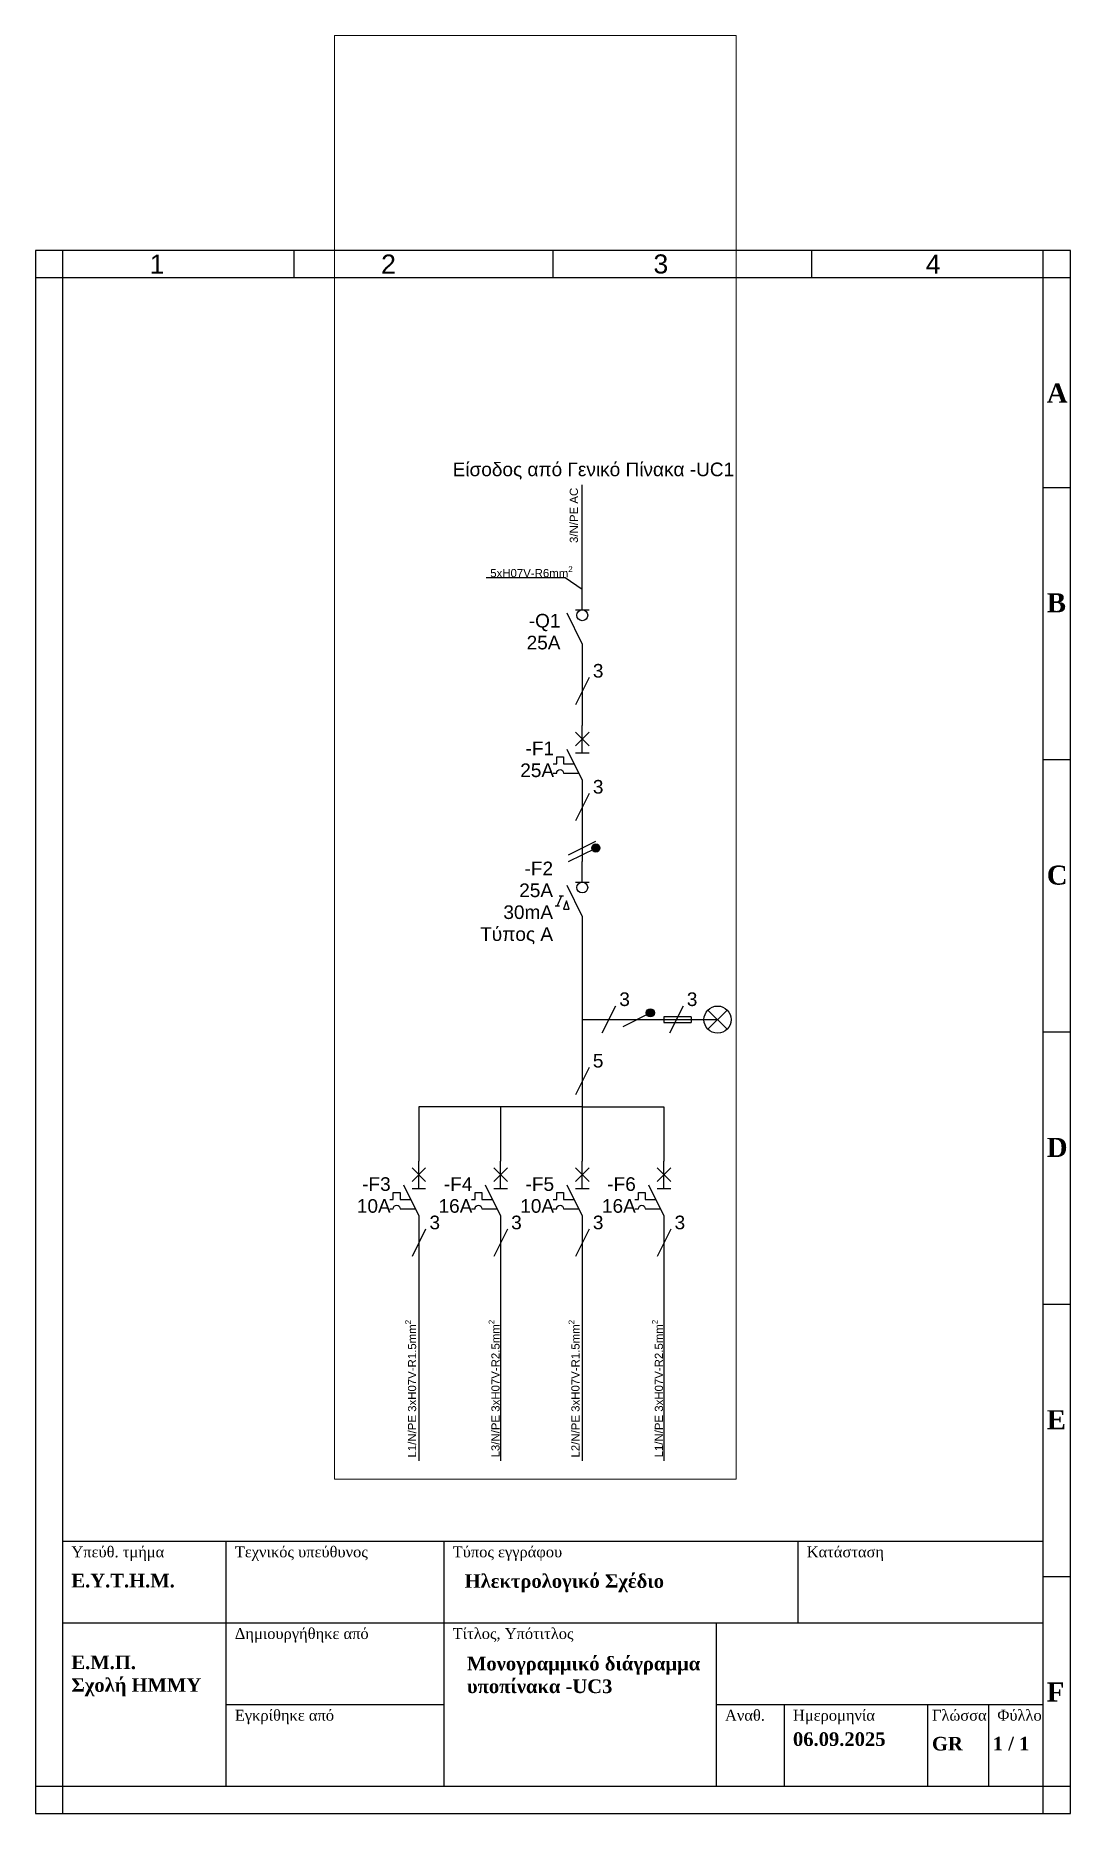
# Paper-space layout 'Layout4-A4' of a CAD drawing. Header units: millimetres. Extents: x 15 to 205, y 5 to 331.
# The model-space entities are those that its viewports show. They can reach past a viewport. Long polylines and large blocks are cut down to what shows.
import ezdxf
from ezdxf.enums import TextEntityAlignment as Align

# ---------------------------------------------------------------- set-up
doc = ezdxf.new("R2010")
doc.units = ezdxf.units.MM
doc.layers.get('0').update_dxf_attribs({"color": 250})
doc.layers.add('Layer1', color=10, linetype='Continuous', plot=False)
doc.styles.get("Standard").update_dxf_attribs({"font": 'arial.ttf'})
doc.styles.add('TextBlock', font='timesbd.ttf', dxfattribs={"height": 2.5})
doc.styles.add('TitleBlock', font='times.ttf', dxfattribs={"height": 2})

# ---------------------------------------------------------------- blocks, each defined once
blk = doc.blocks.new('Disconnectors')
at = {"linetype": 'Continuous'}
for p, q in [((0, -3.75), (0, 0)), ((-1.25, -3.75), (1.25, -3.75))]:
    blk.add_line(p, q, dxfattribs=at)
for q in [(-2.77, -4.4), (0, -15)]:
    blk.add_line((0, -10), q)
blk.add_circle((0, -4.75), 1, dxfattribs=at)
for tag, p in [('REF', (-4, -7.01)), ('IN', (-4, -11.02))]:
    blk.add_attdef(tag, text='', height=2.5, dxfattribs=at).set_placement(p, align=Align.RIGHT)
blk = doc.blocks.new('Protection')
at = {"linetype": 'Continuous'}
for p, q in [((0, -5), (0, 0)), ((-1.25, -5), (1.25, -5))]:
    blk.add_line(p, q, dxfattribs=at)
for p, q in [((-1.25, -1.25), (1.25, -3.75)), ((-1.25, -3.75), (1.25, -1.25)), ((0, -10), (-2.77, -4.4)), ((0, -10), (0, -15))]:
    blk.add_line(p, q)
blk.add_lwpolyline([(-5.32, -7.01), (-4.69, -7.01), (-4.69, -5.76), (-3.44, -5.76), (-3.44, -7.01), (-1.48, -7.01)])
blk.add_lwpolyline([(-5.32, -8.73), (-4.69, -8.73, -1), (-3.44, -8.73), (-0.63, -8.73)], format="xyb")
for tag, p in [('REF', (-5.17, -5.45)), ('IN', (-5.17, -9.47)), ('IC', (-5.17, -13.48))]:
    blk.add_attdef(tag, text='', height=2.5, dxfattribs=at).set_placement(p, align=Align.RIGHT)
blk = doc.blocks.new('RCD')
h = blk.add_hatch(color=256)
h.dxf.hatch_style = 1
edge = h.paths.add_edge_path()
edge.add_arc((2.5, 2.5), 0.75, 0, 360)
for p, q in [((-2.5, 1.25), (2.5, 3.75)), ((-2.5, 0), (2.5, 2.5)), ((0, -10), (-2.77, -4.4)), ((0, -10), (0, -15))]:
    blk.add_line(p, q)
at = {"linetype": 'Continuous'}
for p, q in [((0, -3.75), (0, 0)), ((-3.82, -6.25), (-4.6, -8.12)), ((-4.22, -6.25), (-3.42, -6.25)), ((-1.25, -3.75), (1.25, -3.75)), ((-5, -8.12), (-4.2, -8.12))]:
    blk.add_line(p, q, dxfattribs=at)
blk.add_lwpolyline([(-2.42, -8.75), (-2.92, -7.19), (-3.42, -8.75)], close=True, dxfattribs=at)
blk.add_circle((2.5, 2.5), 0.75)
blk.add_circle((0, -4.75), 1, dxfattribs=at)
for tag, p in [('REF', (-5.36, -2.5)), ('IN', (-5.36, -6.51)), ('IND', (-5.36, -10.53)), ('TYPE', (-5.36, -14.55))]:
    blk.add_attdef(tag, text='', height=2.5, dxfattribs=at).set_placement(p, align=Align.RIGHT)
blk = doc.blocks.new('MultiObjects')
at = {"linetype": 'Continuous'}
blk.add_line((1.25, 2.5), (-1.25, -2.5), dxfattribs=at)
blk.add_attdef('N', (1.95, 2.5), '', height=2.5, dxfattribs=at)
blk = doc.blocks.new('MultiLines')
h = blk.add_hatch(color=256)
h.dxf.hatch_style = 1
edge = h.paths.add_edge_path()
edge.add_arc((2.5, 1.25), 0.75, 0, 360)
blk.add_line((-2.5, -1.25), (2.5, 1.25))
blk.add_circle((2.5, 1.25), 0.75)
blk = doc.blocks.new('Lamp')
at = {"linetype": 'Continuous'}
for p, q in [((-1.77, 1.77), (1.77, -1.77)), ((1.77, 1.77), (-1.77, -1.77))]:
    blk.add_line(p, q, dxfattribs=at)
blk.add_circle((0, 0), 2.5, dxfattribs=at)
blk.add_attdef('REF', text='', height=2.5, dxfattribs=at).set_placement((-3.37, -1.06), align=Align.RIGHT)
blk.add_attdef('TEXT', (3.9, -1.06), '', height=2.5, dxfattribs=at)

msp = doc.modelspace()

# ---------------------------------------------------------------- linework, layer by layer
at = {"color": 0}
for p, q in [((2887.5, 1660.2), (2887.5, 1669.4)), ((2887.5, 1650.2), (2887.5, 1660.2)), ((2884.35, 1652.31), (2873.75, 1652.31)), ((2887.5, 1650.2), (2884.35, 1652.31)), ((2887.5, 1635.2), (2887.5, 1625.2)), ((2887.5, 1610.2), (2887.5, 1600.2)), ((2887.5, 1585.2), (2887.5, 1575.2)), ((2887.5, 1575.2), (2887.5, 1565.2)), ((2887.5, 1571.19), (2897.5, 1571.19)), ((2897.5, 1571.19), (2902.5, 1571.19)), ((2902.5, 1571.69), (2902.5, 1570.69)), ((2902.5, 1571.19), (2907.5, 1571.19)), ((2907.5, 1571.69), (2907.5, 1570.69)), ((2907.5, 1571.19), (2912.35, 1571.19)), ((2887.5, 1565.2), (2887.5, 1555.2)), ((2887.5, 1555.2), (2857.5, 1555.2)), ((2887.5, 1555.2), (2902.5, 1555.2))]:
    msp.add_line(p, q, dxfattribs=at)
for p, q in [((2873.75, 1652.31), (2869.85, 1652.31)), ((2907.5, 1571.69), (2902.5, 1571.69)), ((2902.5, 1570.69), (2907.5, 1570.69)), ((2857.5, 1555.2), (2857.5, 1545.2)), ((2872.5, 1555.2), (2872.5, 1545.2)), ((2887.5, 1555.2), (2887.5, 1545.2)), ((2902.5, 1555.2), (2902.5, 1545.2)), ((2857.5, 1530.2), (2857.5, 1490.2)), ((2872.5, 1530.2), (2872.5, 1490.2)), ((2887.5, 1530.2), (2887.5, 1490.2)), ((2902.5, 1530.2), (2902.5, 1490.2))]:
    msp.add_line(p, q)

# ---------------------------------------------------------------- block references
at = {"color": 240, "true_color": 0xed1f24}
for name, p, values in [('Disconnectors', (2887.5, 1650.2), {'REF': '-Q1', 'IN': '25A'}), ('MultiObjects', (2887.5, 1631.5), {'N': '3'}), ('Protection', (2887.5, 1625.2), {'REF': '-F1', 'IN': '25A'}), ('MultiObjects', (2887.5, 1610.2), {'N': '3'}), ('RCD', (2887.5, 1600.2), {'REF': '-F2', 'IN': '25A', 'IND': '30mA', 'TYPE': 'Τύπος Α'}), ('MultiObjects', (2892.35, 1571.19), {'N': '3'}), ('MultiObjects', (2904.75, 1571.19), {'N': '3'}), ('MultiObjects', (2887.5, 1559.9), {'N': '5'}), ('Protection', (2857.5, 1545.2), {'REF': '-F3', 'IN': '10A'}), ('Protection', (2872.5, 1545.2), {'REF': '-F4', 'IN': '16A'}), ('Protection', (2887.5, 1545.2), {'REF': '-F5', 'IN': '10A'}), ('Protection', (2902.5, 1545.2), {'REF': '-F6', 'IN': '16A'}), ('MultiObjects', (2857.5, 1530.2), {'N': '3'}), ('MultiObjects', (2872.5, 1530.2), {'N': '3'}), ('MultiObjects', (2887.5, 1530.2), {'N': '3'}), ('MultiObjects', (2902.5, 1530.2), {'N': '3'})]:
    msp.add_blockref(name, p, dxfattribs=at).add_auto_attribs(values)
for name, p in [('Lamp', (2912.35, 1571.19)), ('MultiLines', (2897.5, 1571.19))]:
    msp.add_blockref(name, p, dxfattribs=at)

# ---------------------------------------------------------------- texts
at = {"color": 0, "char_height": 2.5, "attachment_point": 1}
for s, width, insert in [('Είσοδος από Γενικό Πίνακα -UC1', 62.2, (2863.7, 1673.48)), ('[3x]', 5.9, (2915.78, 1572.69))]:
    msp.add_mtext_dynamic_manual_height_columns(s, width=width, gutter_width=12.5, heights=[0], dxfattribs=dict(at, insert=insert))
at = {"color": 0, "char_height": 1.5, "attachment_point": 1, "rotation": 90}
for s, width, insert in [('3/N/PE AC', 25, (2885.21, 1658.72)), ('\\A1;L1/N/PE 3xH07V-R1.5mm{\\H0.7x;\\S2^ ;}', 49.9163, (2854.99, 1490.79)), ('\\A1;L3/N/PE 3xH07V-R2.5mm{\\H0.7x;\\S2^ ;}', 47.5, (2870.31, 1490.81)), ('\\A1;L2/N/PE 3xH07V-R1.5mm{\\H0.7x;\\S2^ ;}', 49.9163, (2884.99, 1490.79)), ('\\A1;L1/N/PE 3xH07V-R2.5mm{\\H0.7x;\\S2^ ;}', 47.5, (2900.31, 1490.81))]:
    msp.add_mtext_dynamic_manual_height_columns(s, width=width, gutter_width=12.5, heights=[0], dxfattribs=dict(at, insert=insert))
at = {"insert": (2870.61, 1654.44), "char_height": 1.5, "attachment_point": 1}
msp.add_mtext_dynamic_manual_height_columns('\\A1;5xH07V-R6mm{\\H0.7x;\\S2^ ;}', width=9.4, gutter_width=12.5, heights=[0], dxfattribs=at)

psp = doc.layouts.new('Layout4-A4')

# ---------------------------------------------------------------- linework, layer by layer
for p, q in [((15, 292), (15, 5)), ((20, 55), (20, 292))]:
    psp.add_line(p, q)
at = {"linetype": 'Continuous'}
for p, q in [((62.5, 287), (62.5, 292)), ((110, 287), (110, 292)), ((157.5, 287), (157.5, 292)), ((200, 5), (200, 292)), ((205, 287), (15, 287)), ((200, 248.5), (205, 248.5)), ((200, 198.5), (205, 198.5)), ((200, 148.5), (205, 148.5)), ((200, 98.5), (205, 98.5)), ((20, 5), (20, 55)), ((20, 55), (200, 55)), ((50, 10), (50, 55)), ((90, 10), (90, 55)), ((155, 40), (155, 55)), ((200, 48.5), (205, 48.5)), ((20, 40), (200, 40)), ((140, 10), (140, 40)), ((50, 25), (90, 25)), ((140, 25), (200, 25)), ((152.48, 10), (152.48, 25)), ((178.84, 10), (178.84, 25)), ((190, 10), (190, 25)), ((15, 10), (205, 10))]:
    psp.add_line(p, q, dxfattribs=at)
psp.add_lwpolyline([(15, 5), (205, 5), (205, 292), (15, 292)], dxfattribs=at)

# ---------------------------------------------------------------- texts
at = {"linetype": 'Continuous', "char_height": 3.5, "attachment_point": 5}
for s, insert in [('1', (37.3, 289.5)), ('2', (79.8, 289.5)), ('3', (129.8, 289.5)), ('4', (179.8, 289.5))]:
    psp.add_mtext_dynamic_manual_height_columns(s, width=50, gutter_width=12.5, heights=[0], dxfattribs=dict(at, insert=insert))
at = {"linetype": 'Continuous', "attachment_point": 1}
for s, width, gutter_width, insert, char_height, style in [('Α', 5, 12.5, (200.66, 267.55), 3.5, 'TextBlock'), ('B', 5, 12.5, (200.66, 229.05), 3.5, 'TextBlock'), ('C', 5, 12.5, (200.66, 179.05), 3.5, 'TextBlock'), ('D', 5, 12.5, (200.66, 129.05), 3.5, 'TextBlock'), ('E', 5, 12.5, (200.66, 79.05), 3.5, 'TextBlock'), ('Υπεύθ. τμήμα', 27.6031, 10, (21.58, 54.03), 2, 'TitleBlock'), ('Τεχνικός υπεύθυνος', 27.6031, 10, (51.58, 54.03), 2, 'TitleBlock'), ('Τύπος εγγράφου', 27.6031, 10, (91.58, 54.03), 2, 'TitleBlock'), ('Κατάσταση', 27.6031, 10, (156.58, 54.03), 2, 'TitleBlock'), ('Ε.Υ.Τ.Η.Μ.', 19.7949, 12.5, (21.58, 49), 2.5, 'TextBlock'), ('Δημιουργήθηκε από', 27.6031, 10, (51.58, 39.03), 2, 'TitleBlock'), ('Τίτλος, Υπότιτλος ', 27.6031, 10, (91.58, 39.03), 2, 'TitleBlock'), ('Ε.Μ.Π.\\PΣχολή ΗΜΜΥ', 25.8676, 12.5, (21.58, 34), 2.5, 'TextBlock'), ('F', 5, 12.5, (200.66, 29.05), 3.5, 'TextBlock'), ('Εγκρίθηκε από', 27.6031, 10, (51.58, 24.03), 2, 'TitleBlock'), ('Αναθ.', 27.6031, 10, (141.58, 24.03), 2, 'TitleBlock'), ('Ημερομηνία', 27.6031, 10, (154.06, 24.03), 2, 'TitleBlock'), ('Γλώσσα', 27.6031, 10, (179.58, 24.03), 2, 'TitleBlock'), ('Φύλλο', 27.6031, 10, (191.58, 24.03), 2, 'TitleBlock'), ('GR', 10.4238, 12.5, (179.58, 19.06), 2.5, 'TextBlock'), ('1 / 1', 10.4238, 12.5, (190.74, 19.06), 2.5, 'TextBlock')]:
    psp.add_mtext_dynamic_manual_height_columns(s, width=width, gutter_width=gutter_width, heights=[0], dxfattribs=dict(at, insert=insert, char_height=char_height, style=style))
at = {"linetype": 'Continuous', "char_height": 2.5, "attachment_point": 1, "style": 'TextBlock'}
for s, insert in [('Ηλεκτρολογικό Σχέδιο', (93.77, 48.93)), ('Μονογραμμικό διάγραμμα \\Pυποπίνακα -UC3', (94.2, 33.77)), ('06.09.2025', (154.06, 19.9))]:
    psp.add_mtext(s, dxfattribs=dict(at, insert=insert))

# ---------------------------------------------------------------- viewports
at = {"layer": 'Layer1', "color": 240, "true_color": 0xed1f24}
psp.add_viewport(center=(106.75, 198.92), size=(73.77, 265.076), view_center_point=(2878.88, 1619.35), view_height=265.076, dxfattribs=at)

doc.saveas('drawing.dxf')
